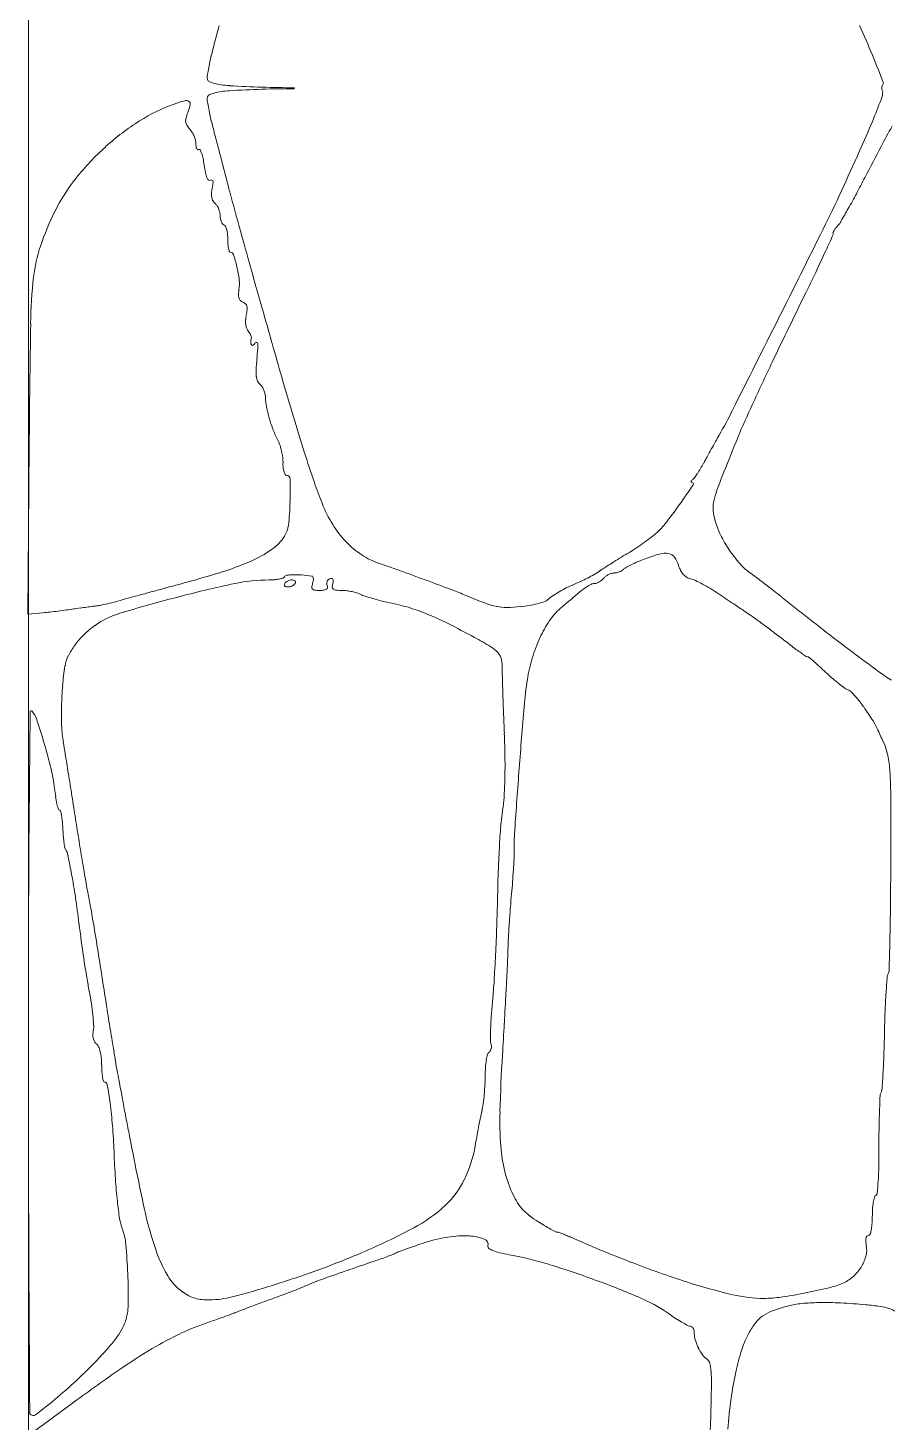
# Model space of a CAD drawing. Header units: millimetres. Extents: x 56222 to 3066687, y -650199 to -121287.
# Drawn here: x 138838.09 to 138846.14, y -183179.49 to -183166.49 of the extents above; entities that cross this region are included whole.
import ezdxf

# ---------------------------------------------------------------- set-up
doc = ezdxf.new("R2010")
doc.units = ezdxf.units.MM
doc.header["$MEASUREMENT"] = 0
doc.layers.add('FURNITURE', color=32, linetype='Continuous', lineweight=9)

msp = doc.modelspace()

# ---------------------------------------------------------------- linework, layer by layer
at = {"layer": 'FURNITURE', "lineweight": 0}
for p, q in [((138838.099, -183147.688), (138838.099, -183204.688)), ((138838.105, -183170.391), (138838.092, -183171.957)), ((138838.092, -183171.957), (138838.232, -183171.943)), ((138838.495, -183179.321), (138838.097, -183179.613))]:
    msp.add_line(p, q, dxfattribs=at)
for centre, radius, start, end in [((138758.611, -183144.995), 84.053, 345.09813, 345.19668), ((138836.189, -183170.802), 10.586, 22.5434, 24.1609), ((138844.044, -183167.73), 4.353, 165.0981, 166.8112), ((138842.468, -183167.36), 2.735, 166.8112, 169.2379), ((138837.325, -183170.33), 9.356, 20.8082, 22.5434), ((138843.174, -183167.494), 3.454, 169.2378, 170.8354), ((138839.821, -183166.954), 0.0574, 170.8354, 200.9937), ((138839.799, -183166.962), 0.0334, 200.9937, 246.296), ((138839.91, -183166.71), 0.308, 246.296, 255.1395), ((138839.958, -183166.529), 0.496, 255.1395, 262.5485), ((138840.046, -183165.851), 1.18, 262.5485, 266.4259), ((138846.12, -183167.051), 0.0662, 137.4114, 209.7368), ((138839.821, -183167.152), 0.0574, 159.0063, 189.1646), ((138839.799, -183167.143), 0.0334, 113.704, 159.0063), ((138839.91, -183167.395), 0.308, 104.8605, 113.704), ((138839.958, -183167.576), 0.496, 97.4515, 104.8605), ((138840.046, -183168.254), 1.18, 93.5741, 97.4515), ((138840.582, -183157.267), 9.781, 266.4259, 269.9692), ((138840.582, -183176.838), 9.781, 90.0308, 93.5741), ((138845.859, -183167.084), 0.204, 338.8071, 0), ((138839.978, -183168.684), 1.573, 109.4277, 122.467), ((138839.966, -183168.649), 1.536, 105.5432, 109.4277), ((138839.568, -183167.217), 0.0489, 58.6368, 105.5432), ((138840.029, -183167.447), 0.477, 159.3206, 165.9398), ((138839.051, -183167.078), 0.569, 339.3206, 347.173), ((138839.579, -183167.198), 0.0271, 347.173, 58.6368), ((138843.174, -183166.611), 3.454, 189.1646, 190.7622), ((138842.468, -183166.745), 2.735, 190.7621, 193.1888), ((138837.325, -183163.775), 9.356, 337.4566, 338.8072), ((138840.427, -183169.389), 2.409, 122.467, 131.9429), ((138839.664, -183167.356), 0.101, 165.9398, 186.9548), ((138839.643, -183167.358), 0.0797, 186.9547, 211.3601), ((138839.779, -183167.276), 0.238, 211.36, 222.1447), ((138844.044, -183166.376), 4.353, 193.1888, 194.9019), ((138836.189, -183163.304), 10.586, 335.8391, 337.4566), ((138850.822, -183170.119), 5.401, 149.858, 152.1401), ((138839.47, -183167.555), 0.178, 30.6681, 42.1447), ((138839.383, -183167.607), 0.28, 22.4794, 30.6681), ((138839.393, -183167.603), 0.269, 14.1697, 22.4795), ((138839.526, -183167.569), 0.132, 0, 14.1698), ((138758.611, -183189.111), 84.053, 14.80332, 14.90187), ((138840.45, -183169.415), 2.443, 131.943, 141.3598), ((138839.834, -183167.569), 0.176, 180, 188.675), ((138839.722, -183167.586), 0.0631, 188.6749, 207.3338), ((138839.685, -183167.605), 0.0217, 207.3338, 242.7303), ((138839.68, -183167.615), 0.0109, 242.7304, 301.7175), ((138839.69, -183167.632), 0.00878, 28.2394, 121.7175), ((138839.506, -183167.73), 0.218, 18.9761, 28.2394), ((138839.343, -183167.787), 0.391, 11.5637, 18.9761), ((138719.815, -183199.363), 124.181, 14.72978, 14.80335), ((138812.393, -183152.629), 36.667, 335.1977, 335.8391), ((138869.11, -183179.785), 26.086, 152.14, 152.8498), ((138838.854, -183167.887), 0.889, 7.5564, 11.5637), ((138840.89, -183167.617), 1.164, 187.5564, 191.0835), ((138727.77, -183197.272), 115.955, 14.65552, 14.72977), ((138839.881, -183168.96), 1.714, 141.3599, 153.6426), ((138839.985, -183167.794), 0.242, 191.0834, 202.3952), ((138839.821, -183167.861), 0.065, 202.3952, 226.7387), ((138839.786, -183167.898), 0.0141, 226.7388, 301.7176), ((138839.803, -183167.926), 0.0183, 75.5991, 121.7174), ((138839.805, -183167.92), 0.0118, 11.9525, 75.5992), ((138839.743, -183167.933), 0.0753, 352.5358, 11.9523), ((138836.708, -183163.169), 10.328, 331.8865, 332.8498), ((138840.144, -183168.054), 0.34, 168.69, 176.6267), ((138839.955, -183168.043), 0.151, 176.6266, 191.1593), ((138839.142, -183167.854), 0.681, 348.6901, 352.5357), ((138802.764, -183177.66), 38.439, 14.4863, 14.6555), ((138851.084, -183165.176), 11.467, 194.4862, 195.5139), ((138833.229, -183162.257), 13.715, 333.5527, 335.1977), ((138839.402, -183164.608), 7.274, 330.6338, 331.8865), ((138839.909, -183168.052), 0.104, 191.1594, 209.1472), ((138839.891, -183168.062), 0.0837, 209.1472, 230.3099), ((138839.78, -183168.196), 0.0898, 32.7692, 50.3098), ((138839.7, -183168.248), 0.186, 22.5864, 32.7692), ((138839.687, -183168.253), 0.199, 12.6884, 22.5864), ((138838.749, -183164.24), 8.023, 329.6837, 330.6337), ((138840.726, -183169.379), 2.658, 153.6427, 161.2378), ((138839.742, -183168.241), 0.143, 0, 12.6884), ((138840.05, -183168.241), 0.165, 180, 190.2763), ((138840.017, -183168.247), 0.131, 190.2762, 202.46), ((138839.984, -183168.26), 0.0954, 202.46, 216.5736), ((138839.93, -183168.3), 0.0282, 216.5735, 251.565), ((138991.331, -183126.245), 157.017, 195.51383, 195.66555), ((138845.447, -183168.157), 0.265, 318.4828, 329.6837), ((138839.913, -183168.349), 0.0234, 24.7752, 71.5651), ((138839.754, -183168.423), 0.198, 15.0769, 24.7752), ((138839.677, -183168.444), 0.279, 6.3515, 15.0769), ((138839.53, -183168.46), 0.426, 360, 6.3515), ((138562.453, -183027.564), 316.141, 333.38402, 333.5527), ((138782.17, -183139.519), 69.704, 335.36884, 335.50749), ((138845.607, -183168.401), 0.00852, 154.7666, 214.0619), ((138845.786, -183168.485), 0.206, 148.8687, 154.7665), ((138845.591, -183168.412), 0.0113, 335.5074, 34.0618), ((138845.822, -183168.507), 0.249, 142.6154, 148.8687), ((138845.968, -183168.619), 0.432, 138.4828, 142.6154), ((138839.501, -183168.963), 1.364, 161.2379, 173.7496), ((138840.654, -183168.46), 0.698, 180, 183.8073), ((138840.32, -183168.482), 0.363, 183.8073, 190.0176), ((138840.25, -183168.495), 0.291, 190.0175, 195.9126), ((138839.978, -183168.572), 0.00869, 195.9125, 270), ((138839.978, -183168.613), 0.0318, 17.9602, 90), ((138833.483, -183163.046), 13.254, 334.5415, 335.3689), ((138838.59, -183169.062), 1.491, 13.4092, 17.9602), ((139032.581, -183114.677), 199.859, 195.66556, 195.81865), ((138842.75, -183169.318), 4.633, 173.7496, 179.1022), ((138838.95, -183168.977), 1.121, 7.0817, 13.4092), ((138839.743, -183168.878), 0.321, 351.0438, 7.0817), ((138822.396, -183157.768), 25.534, 334.0351, 334.5416), ((138840.45, -183168.989), 0.394, 171.0437, 178.0509), ((138991.682, -183240.206), 162.759, 154.03502, 154.29354), ((138840.159, -183168.98), 0.103, 178.0509, 197.0874), ((138840.115, -183168.993), 0.0571, 197.0874, 224.3435), ((138840.121, -183168.987), 0.0653, 224.3434, 249.0064), ((138840.072, -183169.114), 0.0704, 45.8294, 69.0065), ((138840.089, -183169.097), 0.0472, 14.5703, 45.8295), ((138840.046, -183169.108), 0.0908, 353.8423, 14.5704), ((138840.413, -183169.23), 0.291, 167.6125, 176.0937), ((138840.361, -183169.226), 0.239, 176.0936, 185.9157), ((138839.679, -183169.069), 0.46, 347.6124, 353.8424), ((139262.469, -183049.544), 438.795, 195.81876, 195.90378), ((138428.174, -182960.275), 466.336, 333.26639, 333.38396), ((138992.011, -183171.658), 153.912, 179.10211, 179.52839), ((138840.309, -183169.232), 0.187, 185.9157, 196.8747), ((138840.197, -183169.265), 0.07, 196.8747, 219.6901), ((138840.012, -183169.419), 0.17, 31.8413, 39.6901), ((138840.019, -183169.415), 0.162, 23.7072, 31.8414), ((138840.047, -183169.403), 0.132, 15.0179, 23.7071), ((138840.49, -183169.439), 0.32, 169.8245, 177.5421), ((138840.201, -183169.426), 0.0305, 177.5421, 220.9028), ((138840.144, -183169.376), 0.0315, 349.8245, 15.0179), ((138840.186, -183169.439), 0.0108, 220.9029, 307.6069), ((138840.131, -183169.368), 0.1, 307.6069, 324.7494), ((138840.222, -183169.433), 0.0114, 70.5108, 144.7493), ((138840.222, -183169.435), 0.0137, 5.6109, 70.5109), ((138836.798, -183169.234), 3.446, 354.3068, 355.8735), ((138839.952, -183169.461), 0.284, 355.8735, 5.6109), ((138842.426, -183169.795), 2.209, 174.3068, 176.9691), ((138865.375, -183179.401), 22.577, 154.2934, 155.4034), ((138840.579, -183169.697), 0.36, 176.969, 187.1481), ((138840.369, -183169.723), 0.148, 187.148, 204.4359), ((138840.313, -183169.749), 0.0864, 204.436, 230.3098), ((138840.2, -183169.885), 0.091, 31.9451, 50.3098), ((138840.106, -183169.944), 0.202, 21.818, 31.9452), ((138840.088, -183169.951), 0.221, 12.0506, 21.818), ((138860.938, -183163.952), 21.283, 195.9038, 196.8373), ((138840.141, -183169.94), 0.167, 0, 12.0506), ((138840.727, -183169.94), 0.419, 180, 191.3744), ((138854.957, -183174.632), 11.12, 155.4034, 157.1261), ((138841.556, -183169.773), 1.265, 191.3744, 196.3652), ((138841.676, -183169.738), 1.39, 196.3652, 201.2445), ((138859.894, -183164.268), 20.192, 196.8372, 197.8082), ((138839.903, -183167.655), 5.33, 330.4031, 333.2663), ((138841.342, -183169.867), 1.032, 201.2445, 207.3432), ((138840.192, -183170.462), 0.263, 17.5488, 27.3431), ((138839.853, -183170.57), 0.619, 12.3857, 17.5487), ((138860.899, -183179.502), 18.778, 150.8205, 151.0678), ((138852.649, -183174.896), 9.329, 150.4031, 150.8204), ((138856.269, -183175.186), 12.543, 157.1261, 158.7002), ((138839.824, -183170.576), 0.649, 7.2872, 12.3857), ((138840.068, -183170.545), 0.403, 0, 7.2872), ((138857.017, -183165.192), 17.171, 197.8082, 198.8114), ((138852.371, -183174.836), 9.057, 151.3152, 151.7413), ((138860.847, -183179.473), 18.719, 151.0678, 151.3153), ((138840.897, -183170.545), 0.427, 180, 186.0248), ((138840.703, -183170.565), 0.232, 186.0247, 195.5418), ((138840.617, -183170.589), 0.142, 195.5417, 207.1161), ((138840.503, -183170.648), 0.0141, 207.1162, 270), ((138840.503, -183170.696), 0.0345, 1.1386, 90), ((138843.49, -183170.085), 1.014, 323.7087, 326.3635), ((138843.421, -183170.039), 1.097, 326.3635, 329.2831), ((138843.177, -183169.894), 1.38, 329.2831, 331.7412), ((138852.158, -183173.583), 8.132, 158.7002, 160.111), ((138836.321, -183170.779), 4.217, 358.1954, 1.1386), ((138844.509, -183169.452), 3.957, 198.8114, 201.7945), ((138836.464, -183165.463), 9.449, 324.5996, 325.9827), ((138844.292, -183170.724), 0.0177, 134.5985, 164.164), ((138844.28, -183170.72), 0.0047, 164.1638, 233.7665), ((138844.284, -183170.714), 0.0119, 233.7666, 268.8858), ((138844.349, -183170.781), 0.0985, 126.3042, 134.5986), ((138844.283, -183170.741), 0.0147, 325.9827, 88.8858), ((138844.245, -183170.639), 0.0775, 306.3042, 323.7087), ((138837.646, -183170.821), 2.892, 353.9323, 358.1953), ((138842.053, -183170.435), 1.312, 201.7946, 211.4677), ((138844.751, -183170.962), 0.27, 169.5402, 185.7181), ((138845.081, -183171.023), 0.605, 160.111, 169.5402), ((138840.451, -183168.296), 4.558, 321.7834, 324.5997), ((138845.068, -183170.93), 0.589, 185.7181, 194.743), ((138840.292, -183171.102), 0.23, 326.7662, 353.9323), ((138841.747, -183170.622), 0.953, 211.4676, 223.7534), ((138843.503, -183170.699), 0.673, 310.2261, 321.7834), ((138845.197, -183170.896), 0.721, 194.743, 206.2422), ((138840.099, -183170.976), 0.462, 305.0453, 326.7662), ((138841.66, -183170.705), 0.833, 223.7534, 236.9642), ((138842.011, -183168.691), 3.176, 303.1452, 304.7497), ((138842.15, -183168.891), 2.932, 304.7496, 306.3736), ((138843.343, -183170.511), 0.92, 306.3736, 310.226), ((138845.635, -183170.68), 1.21, 206.2422, 214.0491), ((138839.721, -183170.438), 1.119, 293.8312, 305.0454), ((138841.61, -183170.782), 0.741, 236.9642, 251.3864), ((138849.165, -183180.47), 10.607, 121.5844, 122.0354), ((138848.246, -183178.975), 8.852, 121.0678, 121.5844), ((138842.517, -183169.466), 2.25, 301.0678, 303.1452), ((138844.426, -183172.976), 1.642, 105.695, 110.9774), ((138844.034, -183171.579), 0.191, 79.9519, 105.6949), ((138844.052, -183171.478), 0.0878, 37.0176, 79.952), ((138843.934, -183171.566), 0.235, 16.397, 37.0176), ((138845.615, -183170.693), 1.186, 214.0491, 221.9102), ((138835.831, -183158.172), 13.996, 284.8302, 286.8188), ((138839.143, -183169.127), 2.551, 286.8188, 293.8312), ((138838.503, -183180.008), 8.994, 70.1776, 71.3863), ((138830.115, -183203.277), 33.728, 69.7254, 70.1775), ((138842.68, -183170.425), 1.351, 300.8277, 303.8365), ((138844.657, -183173.375), 2.2, 122.4889, 123.8365), ((138848.597, -183179.562), 9.535, 122.0354, 122.489), ((138843.557, -183171.654), 0.0817, 90, 106.9642), ((138843.557, -183171.461), 0.111, 270, 282.1447), ((138843.544, -183171.403), 0.17, 282.1448, 290.9555), ((138843.547, -183171.41), 0.163, 290.9555, 299.9127), ((138843.588, -183171.481), 0.0812, 299.9126, 314.9999), ((138843.714, -183171.608), 0.098, 118.7286, 135), ((138844.256, -183172.595), 1.224, 116.1654, 118.7287), ((138844.302, -183172.69), 1.33, 113.3623, 116.1653), ((138844.429, -183172.984), 1.65, 110.9775, 113.3622), ((138844.47, -183171.409), 0.324, 196.397, 205.7853), ((138844.32, -183171.481), 0.157, 205.7853, 221.9334), ((138845.196, -183171.07), 0.623, 221.9102, 234.6482), ((138844.484, -183190.851), 19.809, 104.8303, 105.1337), ((138842.623, -183183.838), 12.443, 102.0742, 104.6489), ((138840.34, -183173.163), 1.526, 90, 102.0741), ((138840.34, -183171.047), 0.59, 270, 274.8357), ((138840.356, -183171.232), 0.404, 274.8357, 281.261), ((138840.37, -183171.306), 0.329, 281.2609, 287.6388), ((138840.462, -183171.595), 0.0261, 287.6388, 328.2826), ((138840.508, -183171.683), 0.0249, 148.2825, 178.3486), ((138840.498, -183171.682), 0.0154, 178.3485, 221.4112), ((138840.511, -183171.625), 0.0318, 98.4393, 148.2825), ((138840.526, -183171.694), 0.0464, 127.4378, 148.2826), ((138840.504, -183171.677), 0.0238, 221.4113, 254.1412), ((138840.556, -183171.733), 0.0953, 115.2736, 127.4378), ((138840.515, -183171.639), 0.0629, 254.141, 269.9999), ((138840.578, -183172.076), 0.488, 91.6408, 98.4394), ((138840.56, -183171.742), 0.106, 103.6535, 115.2736), ((138840.515, -183171.617), 0.0853, 270, 283.6535), ((138840.555, -183171.722), 0.0853, 90, 103.6535), ((138840.51, -183171.597), 0.106, 283.6535, 295.2736), ((138840.555, -183171.7), 0.0629, 74.141, 89.9999), ((138840.515, -183171.606), 0.0953, 295.2736, 307.4378), ((138840.585, -183172.315), 0.727, 85.4665, 91.6408), ((138840.566, -183171.662), 0.0238, 41.4113, 74.1412), ((138840.545, -183171.645), 0.0464, 307.4378, 328.2826), ((138840.572, -183171.657), 0.0154, 358.3485, 41.4112), ((138840.563, -183171.657), 0.0249, 328.2825, 358.3486), ((138840.498, -183173.409), 1.824, 82.3611, 85.4664), ((138840.909, -183171.721), 0.17, 162.3912, 174.1423), ((138840.739, -183171.612), 0.0111, 25.1643, 82.3611), ((138840.58, -183171.617), 0.175, 342.3912, 350.8927), ((138840.708, -183171.627), 0.0452, 4.9473, 25.1643), ((138840.665, -183171.63), 0.0892, 350.8929, 4.9473), ((138840.928, -183171.67), 0.0496, 157.9488, 179.9052), ((138840.931, -183171.67), 0.0524, 179.905, 200.9936), ((138840.926, -183171.669), 0.0468, 135.2507, 157.9487), ((138840.843, -183171.703), 0.0417, 351.9955, 20.9937), ((138840.923, -183171.666), 0.0428, 110.9936, 135.2506), ((138840.925, -183171.673), 0.0499, 89.8959, 110.9936), ((138840.925, -183171.635), 0.0122, 30.0601, 89.896), ((138841.045, -183171.701), 0.115, 165.345, 181.6858), ((138840.743, -183171.622), 0.198, 345.345, 353.4561), ((138840.914, -183171.642), 0.0256, 353.4561, 30.0601), ((138828.916, -183206.523), 37.189, 69.3251, 69.7253), ((138843.425, -183172.305), 0.671, 112.4757, 117.8394), ((138842.241, -183169.441), 2.428, 292.4758, 294.4691), ((138842.678, -183170.402), 1.372, 294.4691, 297.526), ((138843.508, -183172.004), 0.366, 117.286, 126.0759), ((138842.761, -183170.561), 1.193, 297.526, 300.8276), ((138843.377, -183171.749), 0.0795, 90, 117.2861), ((138843.377, -183171.611), 0.0588, 270, 289.8795), ((138843.346, -183171.527), 0.148, 289.8794, 299.8407), ((138843.336, -183171.509), 0.168, 299.8407, 309.3298), ((138843.355, -183171.532), 0.138, 309.3298, 320.3098), ((138843.552, -183171.696), 0.118, 127.1491, 140.3098), ((138843.584, -183171.738), 0.17, 117.17, 127.149), ((138843.58, -183171.73), 0.161, 106.9644, 117.17), ((138844.297, -183171.502), 0.126, 221.9334, 240.2725), ((138844.308, -183171.482), 0.149, 240.2725, 256.442), ((138844.221, -183171.843), 0.223, 64.7519, 76.442), ((138843.696, -183172.956), 1.453, 61.8251, 64.7519), ((138843.601, -183173.134), 1.655, 58.8658, 61.8251), ((138843.658, -183173.237), 2.035, 52.5759, 54.6481), ((138833.08, -183187.061), 19.442, 52.1813, 52.5759), ((138837.939, -183168.127), 3.837, 284.6851, 285.9151), ((138843.207, -183186.069), 14.749, 104.6489, 106.821), ((138842.87, -183185.422), 14.147, 105.5321, 105.9151), ((138848.141, -183204.388), 33.831, 105.3324, 105.532), ((138848.428, -183205.436), 34.918, 105.1338, 105.3323), ((138840.762, -183171.706), 0.0229, 174.1423, 225.5616), ((138840.771, -183171.697), 0.0351, 225.5616, 263.8833), ((138840.813, -183171.305), 0.43, 263.8834, 270), ((138840.813, -183171.402), 0.333, 270, 276.8437), ((138840.846, -183171.68), 0.0525, 276.8437, 303.6322), ((138840.864, -183171.706), 0.021, 303.6321, 351.9954), ((138840.954, -183171.704), 0.0236, 181.6858, 234.2975), ((138840.97, -183171.681), 0.0514, 234.2975, 265.2644), ((138841.021, -183171.066), 0.669, 265.2644, 270), ((138841.021, -183172.107), 0.372, 83.1172, 90.0001), ((138841, -183172.281), 0.547, 77.9576, 83.1172), ((138841.008, -183172.243), 0.509, 72.7004, 77.9576), ((138841.102, -183171.941), 0.193, 61.845, 72.7004), ((138841.308, -183171.557), 0.243, 241.8451, 252.1276), ((138841.903, -183169.712), 2.181, 252.1277, 254.1765), ((138841.97, -183169.476), 2.427, 254.1766, 256.3293), ((138840.717, -183175.252), 3.765, 67.1733, 69.3251), ((138844.458, -183166.362), 5.88, 247.1733, 249.0707), ((138842.876, -183171.756), 0.0903, 287.7392, 309.6902), ((138843.317, -183172.287), 0.601, 123.9, 129.6902), ((138843.778, -183172.974), 1.428, 120.8686, 123.9001), ((138843.785, -183172.985), 1.441, 117.8395, 120.8686), ((138859.01, -183190.577), 24.561, 130.0183, 130.5074), ((138844.117, -183172.839), 1.4, 126.0759, 130.0184), ((138843.579, -183173.17), 1.697, 55.9627, 58.8659), ((138865.552, -183140.64), 37.558, 235.9628, 236.0951), ((138866.199, -183139.677), 38.719, 236.0952, 236.2244), ((138831.945, -183188.522), 21.292, 51.7605, 52.1812), ((138830.37, -183190.522), 23.837, 51.3737, 51.7604), ((138837.872, -183168.248), 3.713, 275.5749, 276.5743), ((138837.388, -183164.048), 7.941, 276.5743, 277.1404), ((138837.378, -183163.971), 8.018, 277.1405, 277.7056), ((138837.9, -183167.832), 4.122, 277.7056, 278.6354), ((138839.53, -183178.565), 6.734, 98.1125, 98.6353), ((138839.58, -183178.916), 7.088, 97.6095, 98.1126), ((138839.479, -183178.154), 6.32, 97.1122, 97.6095), ((138838.831, -183172.963), 1.088, 95.2845, 97.1122), ((138839.153, -183172.662), 0.742, 106.821, 125.9194), ((138838.702, -183171.566), 0.314, 275.2844, 282.0646), ((138838.123, -183168.86), 3.082, 282.0646, 283.332), ((138838.055, -183168.571), 3.379, 283.332, 284.6851), ((138842.039, -183169.193), 2.718, 256.3294, 258.3065), ((138841.1, -183173.726), 1.911, 73.017, 78.3065), ((138841.125, -183173.646), 1.827, 67.5454, 73.0171), ((138840.786, -183174.466), 2.714, 63.2016, 67.5455), ((138842.597, -183171.23), 0.668, 249.0706, 258.4685), ((138842.55, -183171.456), 0.437, 258.4685, 270.9429), ((138842.533, -183170.411), 1.483, 270.9429, 275.967), ((138842.554, -183170.611), 1.282, 275.9669, 279.5545), ((138842.593, -183170.844), 1.045, 279.5544, 283.7342), ((138842.624, -183170.969), 0.917, 283.7342, 287.7393), ((138843.415, -183172.323), 0.552, 130.5073, 146.2567), ((138863.878, -183143.147), 34.544, 236.2245, 236.3517), ((138847.85, -183167.227), 5.618, 236.3517, 236.839), ((138843.793, -183173.436), 1.799, 54.3645, 56.8389), ((138857.507, -183156.56), 19.635, 231.3737, 232.3205), ((138839.284, -183172.843), 0.966, 125.9195, 133.9983), ((138838.016, -183179.95), 8.858, 61.402, 63.2017), ((138843.955, -183172.683), 1.201, 146.2567, 155.0653), ((138840.838, -183177.559), 6.872, 53.451, 54.3645), ((138837.079, -183182.629), 13.184, 52.7946, 53.451), ((138839.15, -183172.704), 0.772, 133.9983, 143.5564), ((138840.478, -183175.434), 3.715, 58.696, 61.402), ((138844.143, -183172.77), 1.408, 155.0653, 163.2878), ((138812.238, -183215.35), 54.266, 52.5652, 52.7946), ((138860.778, -183152.324), 24.987, 232.3204, 233.1106), ((138838.778, -183172.495), 0.344, 154.0923, 170.6788), ((138839.037, -183172.62), 0.631, 143.5564, 154.0923), ((138842.254, -183172.513), 0.296, 41.4668, 58.6959), ((138842.374, -183172.407), 0.136, 12.4304, 41.4669), ((138846.612, -183170.446), 2.285, 232.5652, 234.0425), ((138846.081, -183171.178), 1.38, 234.0425, 236.1972), ((138846.42, -183170.672), 1.99, 236.1971, 237.4471), ((138845.361, -183172.332), 0.0206, 237.447, 270), ((138845.361, -183172.37), 0.0176, 50.5859, 89.9999), ((138862.725, -183149.73), 28.23, 233.1106, 233.737), ((138840.81, -183172.828), 2.404, 170.6787, 175.0524), ((138842.145, -183172.458), 0.371, 358.687, 12.4304), ((138843.807, -183172.496), 1.292, 178.6869, 181.4489), ((138844.176, -183172.781), 1.443, 163.2878, 171.3602), ((138842.636, -183175.686), 4.31, 49.7788, 50.586), ((138843.949, -183174.133), 2.275, 47.9736, 49.7788), ((138842.793, -183175.416), 4.002, 46.7908, 47.9736), ((138877.544, -183171.643), 35.039, 181.4488, 181.7019), ((138846.527, -183173.138), 3.821, 171.3603, 175.2138), ((138847.131, -183170.798), 2.334, 226.7908, 228.8803), ((138846.763, -183171.219), 1.774, 228.8802, 231.4467), ((138846.721, -183171.272), 1.707, 231.4467, 233.677), ((138846.955, -183171.227), 1.569, 233.737, 238.8763), ((138841.439, -183172.883), 3.034, 175.0523, 178.7249), ((138874.838, -183171.723), 32.332, 181.7018, 182.0288), ((138845.771, -183172.564), 0.102, 233.677, 251.057), ((138845.707, -183172.749), 0.0929, 44.8652, 71.0571), ((138845.266, -183173.188), 0.715, 39.0474, 44.8652), ((138844.72, -183173.631), 1.419, 34.7956, 39.0474), ((139943.372, -183184.05), 1105.315, 179.420135, 179.464139), ((138838.121, -183172.864), 0.0082, 44.5791, 179.4201), ((138837.989, -183172.994), 0.194, 18.4091, 44.5791), ((138841.192, -183172.877), 2.788, 178.725, 182.5075), ((138887.322, -183171.281), 44.823, 182.0288, 182.2848), ((138915.903, -183178.947), 73.44, 175.21387, 175.66238), ((138840.543, -183176.534), 6.506, 33.4221, 34.7955), ((138831.695, -183175.089), 6.827, 16.4069, 18.409), ((138839.667, -183172.944), 1.261, 182.5076, 189.3533), ((138845.783, -183173.076), 0.227, 26.8683, 33.4221), ((138842.579, -183174.699), 3.819, 26.0307, 26.8683), ((138833.959, -183173.41), 8.582, 0.7875, 2.2847), ((138842.519, -183174.729), 3.886, 25.0525, 26.0307), ((138841.526, -183175.192), 4.981, 24.2405, 25.0525), ((138833.732, -183174.489), 4.704, 13.4185, 16.4068), ((138817.965, -183176.519), 20.733, 9.0521, 9.3532), ((138683.872, -183197.882), 156.517, 8.98416, 9.052), ((138845.488, -183173.409), 0.637, 12.2142, 24.2405), ((138836.86, -183173.37), 5.681, 358.7478, 0.7875), ((138927.107, -183179.796), 84.676, 175.66247, 176.05483), ((138845.155, -183173.481), 0.977, 3.4888, 12.2142), ((138836.793, -183173.759), 1.557, 6.6033, 13.4184), ((138666.465, -183200.633), 174.141, 8.91374, 8.9841), ((138838.221, -183173.4), 4.319, 356.4888, 358.7478), ((138841.94, -183173.677), 4.198, 0.1358, 3.4887), ((138840.164, -183173.369), 1.836, 186.6033, 189.0568), ((138659.428, -183201.737), 181.264, 8.84546, 8.91376), ((138994, -183175.171), 155.902, 179.46412, 179.84067), ((138839.302, -183173.506), 0.964, 189.0569, 193.0321), ((138839.503, -183173.46), 1.17, 193.032, 195.6579), ((138838.387, -183173.772), 0.0106, 195.6578, 269.9999), ((138841.377, -183173.593), 1.157, 350.4725, 356.4888), ((138724.164, -183173.956), 121.975, 359.84288, 0.13577), ((138838.387, -183173.793), 0.00993, 14.3039, 90), ((138837.771, -183173.95), 0.646, 10.4796, 14.3039), ((138837.769, -183173.95), 0.647, 5.6044, 10.4795), ((138837.177, -183174.008), 1.242, 2.6126, 5.6044), ((138879.358, -183167.512), 41.313, 188.8455, 189.1402), ((138852.816, -183174.705), 10.344, 175.5545, 176.6846), ((138843.845, -183174.008), 1.345, 170.4725, 175.5545), ((138840.61, -183173.852), 2.194, 182.6125, 184.3495), ((138839.888, -183173.907), 1.47, 184.3495, 186.6947), ((138845.177, -183174.146), 2.552, 176.0549, 180.9784), ((138840.074, -183173.885), 1.657, 186.6947, 188.4234), ((138838.479, -183174.121), 0.045, 188.4234, 211.7175), ((138838.272, -183174.249), 0.199, 12.0479, 31.7175), ((138872.636, -183168.593), 34.505, 189.1402, 189.4775), ((138854.007, -183174.774), 11.536, 176.6847, 177.8565), ((138832.389, -183175.505), 6.213, 10.4149, 12.048), ((138870.657, -183168.923), 32.498, 189.4775, 189.7814), ((138835.868, -183173.9), 6.765, 356.2753, 357.0859), ((138841.823, -183174.203), 0.803, 357.0859, 0.9784), ((138800.983, -183174.166), 45.155, 359.3618, 359.8428), ((138832.653, -183175.456), 5.945, 8.3244, 10.4149), ((138854.633, -183174.797), 12.163, 177.8564, 178.9826), ((138835.142, -183173.853), 7.493, 355.4253, 356.2754), ((138841.207, -183174.001), 2.614, 189.7815, 191.7048), ((138833.595, -183175.578), 5.16, 10.1708, 11.7049), ((138834.529, -183173.804), 8.109, 354.6241, 355.4253), ((138828.736, -183176.029), 9.904, 6.898, 8.3244), ((138826.004, -183176.939), 12.871, 9.3957, 10.1708), ((138827.255, -183174.311), 15.219, 358.0415, 358.9825), ((138854.984, -183175.626), 12.428, 175.6661, 176.3318), ((138849.405, -183175.204), 6.833, 174.6242, 175.666), ((138821.612, -183174.396), 24.525, 358.602, 359.3618), ((139332.725, -183176.112), 494.628, 179.84071, 179.99999), ((138847.215, -183173.794), 8.709, 186.898, 187.9403), ((138800.636, -183181.137), 38.585, 8.9949, 9.3958), ((138822.165, -183174.137), 20.312, 357.2835, 358.0414), ((138854.684, -183175.607), 12.128, 176.3318, 177.0006), ((138852.478, -183173.06), 14.023, 187.9403, 188.6697), ((138847.839, -183175.248), 5.273, 177.0006, 178.2469), ((138761.609, -183172.932), 84.546, 358.40973, 358.60202), ((138851.783, -183173.166), 13.321, 188.6698, 189.4057), ((138389.723, -183246.182), 454.614, 8.9291, 8.99487), ((138823.908, -183174.22), 18.567, 356.5175, 357.2834), ((138834.469, -183174.839), 8.103, 357.2588, 358.247), ((138769.271, -183171.718), 73.376, 357.0633, 357.25879), ((138860.667, -183176.364), 14.599, 175.9637, 176.55), ((138846.167, -183175.341), 0.0626, 148.2825, 175.9638), ((138846.062, -183175.276), 0.0607, 328.2825, 358.4097), ((138843.563, -183174.527), 4.989, 189.4058, 190.9376), ((138837.202, -183175.029), 5.249, 354.5559, 356.5175), ((138836.038, -183175.982), 2.676, 8.5011, 10.9377), ((138836.43, -183175.923), 2.279, 5.7526, 8.5011), ((138848.519, -183176.107), 6.119, 174.556, 175.9031), ((138762.014, -183171.345), 80.642, 356.85612, 357.0633), ((138853.675, -183175.943), 7.595, 176.55, 177.8747), ((138836.654, -183175.9), 2.054, 3.1654, 5.7525), ((138891.882, -183167.284), 53.706, 188.929, 189.1571), ((138846.691, -183175.976), 4.287, 175.9032, 177.6621), ((138859.17, -183176.147), 13.094, 177.8747, 178.7557), ((138838.906, -183175.876), 0.208, 168.9897, 179.6979), ((138838.503, -183175.798), 0.203, 348.9897, 3.1653), ((138885.301, -183168.345), 47.039, 189.157, 189.4089), ((138847.073, -183175.992), 4.669, 177.6621, 179.0102), ((138753.745, -183170.891), 88.923, 356.66361, 356.85612), ((138838.844, -183175.876), 0.146, 179.6979, 193.6366), ((138838.815, -183175.883), 0.117, 193.6366, 209.3662), ((138838.783, -183175.901), 0.0796, 209.3661, 230.3099), ((138838.686, -183176.018), 0.0717, 23.5426, 50.3098), ((138838.507, -183176.096), 0.267, 13.4657, 23.5426), ((138842.562, -183175.914), 0.158, 179.0102, 194.6551), ((138842.292, -183175.985), 0.122, 2.0197, 14.655), ((138842.306, -183175.984), 0.108, 348.1337, 2.0197), ((138832.391, -183175.565), 13.692, 357.9137, 358.7557), ((139379.781, -183176.113), 541.684, 179.99994, 180.13333), ((138838.374, -183176.128), 0.404, 5.1304, 13.4657), ((138838.007, -183176.161), 0.772, 0, 5.1303), ((138881.634, -183168.953), 43.323, 189.4089, 189.6424), ((138843.069, -183176.229), 0.712, 170.6444, 176.0856), ((138842.988, -183176.215), 0.63, 165.6986, 170.6445), ((138842.408, -183176.068), 0.0312, 121.7174, 165.6986), ((138842.373, -183176.012), 0.0341, 301.7175, 332.3666), ((138842.33, -183175.989), 0.0829, 332.3666, 348.1338), ((138861.869, -183177.195), 19.385, 176.6636, 178.2179), ((138838.185, -183175.776), 7.894, 356.6419, 357.9137), ((138839.696, -183176.161), 0.916, 180, 183.8052), ((138839.257, -183176.19), 0.476, 183.8053, 190.0121), ((138843.077, -183175.504), 4.212, 189.6425, 190.9349), ((138843.461, -183176.256), 1.105, 176.0855, 180), ((138830.305, -183175.314), 15.788, 356.0998, 356.6419), ((138839.164, -183176.206), 0.383, 190.0122, 195.9018), ((138838.807, -183176.308), 0.0114, 195.9018, 270), ((138838.807, -183176.344), 0.025, 9.3784, 90), ((138833.008, -183177.302), 5.903, 7.6753, 9.3784), ((138792.528, -183185.27), 47.271, 10.8278, 10.9349), ((138839.958, -183176.212), 2.399, 354.7399, 356.9645), ((138840.771, -183176.256), 1.585, 356.9644, 360), ((138563.091, -183229.152), 280.867, 10.79912, 10.82776), ((138840.108, -183176.226), 2.249, 352.4891, 354.7398), ((138856.506, -183176.987), 10.481, 177.0173, 177.7308), ((138846.096, -183176.445), 0.0569, 148.2825, 177.0174), ((138845.996, -183176.384), 0.0599, 328.2825, 356.0997), ((138835.124, -183177.017), 3.768, 4.4498, 7.6753), ((138530.426, -183235.383), 314.12, 10.77003, 10.79914), ((138846.271, -183177.455), 4.039, 167.5916, 168.5528), ((138841.551, -183176.417), 0.793, 347.5916, 352.4891), ((138845.543, -183176.687), 3.05, 178.2178, 184.3138), ((138851.92, -183176.806), 5.891, 177.7308, 179.2291), ((138832.174, -183177.246), 6.727, 2.3597, 4.4498), ((138543.078, -183232.977), 301.242, 10.74004, 10.77006), ((138854.075, -183179.03), 12.001, 168.9986, 169.44), ((138853.399, -183178.898), 11.313, 168.5528, 168.9985), ((138856.08, -183176.862), 10.052, 179.2291, 180.2334), ((138863.296, -183172.239), 24.685, 190.74, 192.2934), ((138849.858, -183178.244), 7.711, 169.44, 170.0549), ((138849.462, -183176.534), 10.576, 182.3596, 183.7271), ((138841.075, -183176.704), 1.206, 334.3288, 350.0549), ((138843.927, -183176.808), 1.43, 184.3138, 193.9489), ((138838.251, -183176.934), 7.777, 358.8753, 0.2334), ((138843.671, -183176.872), 1.166, 193.9489, 205.1761), ((138842.714, -183177.022), 3.314, 356.306, 358.8753), ((138843.874, -183176.898), 4.976, 183.7272, 186.1305), ((138841.425, -183176.872), 0.817, 313.2779, 334.3288), ((138841.331, -183176.933), 4.699, 354.8593, 356.3061), ((139115.157, -183176.729), 277.059, 180.13326, 180.35351), ((138843.215, -183177.086), 0.662, 205.1761, 212.7746), ((138846.546, -183177.536), 0.579, 165.7193, 170.6561), ((138846.013, -183177.4), 0.0286, 121.7174, 165.7193), ((138845.982, -183177.351), 0.0292, 301.7174, 354.8593), ((138842.434, -183177.053), 3.528, 186.1306, 188.7842), ((138842.568, -183176.756), 3.471, 192.2934, 198.8987), ((138841.053, -183176.477), 1.359, 297.9192, 313.278), ((138843.048, -183177.194), 0.463, 212.7746, 222.7069), ((138843.075, -183177.169), 0.5, 222.707, 232.217), ((138846.981, -183177.573), 1.015, 176.091, 180), ((138846.62, -183177.548), 0.654, 170.6561, 176.0911), ((138839.418, -183177.519), 0.476, 188.7843, 200.4003), ((138838.752, -183172.134), 6.274, 292.9817, 297.9192), ((138843.314, -183176.861), 0.889, 232.217, 238.3957), ((138844.787, -183174.466), 3.702, 238.3958, 239.5272), ((138844.033, -183175.748), 2.215, 239.5271, 241.1894), ((138845.564, -183177.621), 0.399, 348.318, 356.3805), ((138844.796, -183177.573), 1.169, 356.3805, 360), ((138838.436, -183177.884), 0.572, 5.2713, 20.4004), ((138842.247, -183179.242), 1.498, 99.2311, 107.9032), ((138842.16, -183178.707), 0.956, 87.0899, 99.2312), ((138842.186, -183178.206), 0.454, 69.1782, 87.0899), ((138842.327, -183177.834), 0.0565, 346.9981, 69.1783), ((138844.674, -183174.583), 3.544, 241.1893, 242.0646), ((138843.026, -183177.69), 0.0272, 242.0645, 270), ((138843.026, -183177.754), 0.0371, 71.0347, 89.9999), ((138842.601, -183178.991), 1.345, 69.6122, 71.0348), ((138842.657, -183178.841), 1.185, 67.6744, 69.6121), ((138842.444, -183179.361), 1.746, 66.2258, 67.6744), ((138848.77, -183164.999), 13.947, 246.2257, 248.7631), ((138846.01, -183177.795), 0.105, 168.8407, 184.6606), ((138846.241, -183177.776), 0.337, 184.6606, 191.3099), ((138845.948, -183177.782), 0.0419, 141.809, 168.8407), ((138845.929, -183177.767), 0.0175, 90.0001, 141.8089), ((138845.929, -183177.733), 0.0167, 269.9999, 337.6385), ((138845.751, -183177.66), 0.209, 337.6384, 348.318), ((138833.638, -183178.327), 5.39, 2.3627, 5.2713), ((138840.548, -183177.448), 1.336, 198.8987, 210.3688), ((138837.88, -183170.077), 8.509, 290.0314, 292.9818), ((138840.342, -183175.032), 3.114, 290.6073, 291.6785), ((138841.276, -183177.381), 0.586, 291.6784, 295.37), ((138841.743, -183178.366), 0.504, 110.7935, 115.3701), ((138843.073, -183181.868), 4.25, 109.8413, 110.7936), ((138843.229, -183182.3), 4.709, 108.843, 109.8413), ((138843.356, -183182.674), 5.104, 107.9031, 108.843), ((138842.402, -183177.852), 0.0207, 166.9982, 233.5413), ((138842.49, -183177.734), 0.168, 233.5413, 247.8733), ((138842.59, -183177.488), 0.433, 247.8733, 256.5842), ((138842.935, -183176.042), 1.919, 256.5842, 259.4679), ((138841.958, -183181.294), 3.423, 73.0099, 79.4679), ((138845.532, -183177.839), 0.387, 330.1205, 345.9709), ((138845.707, -183177.882), 0.207, 345.9709, 11.3099), ((138837.686, -183169.547), 9.073, 287.2198, 290.0315), ((138846.271, -183193.095), 15.896, 108.9245, 109.6224), ((138848.405, -183199.318), 22.475, 108.3862, 108.9245), ((138840.302, -183174.939), 3.215, 288.3862, 289.5317), ((138840.207, -183174.674), 3.497, 289.5317, 290.6073), ((138840.618, -183185.679), 8.008, 69.5883, 73.0099), ((138846.819, -183170.02), 8.56, 248.763, 252.4205), ((138845.499, -183177.819), 0.426, 314.988, 330.1205), ((138833.702, -183178.324), 5.326, 359.4167, 2.3627), ((138839.821, -183177.874), 0.493, 210.3689, 234.5016), ((138841.309, -183179.601), 1.519, 110.3107, 113.7228), ((138845.427, -183190.728), 13.384, 109.6224, 110.3107), ((138840.598, -183185.734), 8.067, 66.3495, 69.5883), ((138846.161, -183172.097), 6.382, 252.4205, 256.442), ((138845.453, -183177.664), 0.581, 283.8003, 296.7833), ((138845.564, -183177.885), 0.333, 296.7833, 314.9881), ((138839.791, -183177.915), 0.442, 234.5017, 243.203), ((138839.746, -183178.006), 0.341, 243.2029, 253.7796), ((138839.772, -183177.455), 0.894, 270.9567, 284.6277), ((138837.827, -183170.002), 8.597, 284.6276, 287.2198), ((138823.59, -183132.514), 48.8, 290.0131, 290.2166), ((138838.122, -183171.975), 6.749, 290.2166, 291.0923), ((138839.363, -183175.191), 3.302, 291.0923, 292.4566), ((138839.231, -183174.872), 3.647, 292.4566, 293.7228), ((138844.955, -183177.097), 1.238, 256.442, 270), ((138844.955, -183177.259), 1.076, 270, 278.6498), ((138844.338, -183173.202), 5.18, 278.6498, 281.346), ((138844.254, -183172.782), 5.608, 281.346, 283.8002), ((143363.219, -183150.522), 4525.202, 180.353463, 180.36561), ((138838.417, -183178.372), 0.611, 344.9294, 359.4166), ((138839.753, -183177.98), 0.368, 253.7796, 263.9132), ((138839.777, -183177.751), 0.598, 263.9132, 270.9567), ((138840.952, -183180.799), 2.509, 110.8615, 111.9357), ((138845.628, -183193.068), 15.639, 110.5837, 110.8615), ((138846.292, -183194.837), 17.529, 110.3011, 110.5837), ((138846.144, -183194.435), 17.101, 110.0132, 110.301), ((138843.28, -183179.61), 1.381, 54.3984, 66.3495), ((138845.161, -183178.813), 0.383, 109.3927, 124.4863), ((138845.75, -183180.486), 2.157, 105.189, 109.3926), ((138845.369, -183179.083), 0.703, 95.143, 105.189), ((138845.497, -183180.509), 2.135, 90.752, 95.143), ((138845.51, -183181.457), 3.084, 87.0393, 90.7519), ((138845.358, -183184.4), 6.031, 84.7917, 87.0392), ((138845.608, -183181.654), 3.273, 82.4077, 84.7916), ((138845.981, -183178.857), 0.451, 72.1176, 82.4076), ((138846.057, -183178.621), 0.203, 55.2121, 72.1175), ((138838.658, -183178.437), 0.361, 331.925, 344.9293), ((138840.616, -183181), 2.584, 108.716, 115.126), ((138837.875, -183172.908), 5.96, 288.7161, 289.3463), ((138837.392, -183171.533), 7.418, 289.3463, 289.8812), ((138837.634, -183172.203), 6.706, 289.8812, 290.4203), ((138839.391, -183176.923), 1.669, 290.4203, 291.9357), ((138845.093, -183177.077), 1.735, 234.3984, 236.8146), ((138844.797, -183177.531), 1.192, 236.8145, 240.0146), ((138844.81, -183177.508), 1.218, 240.0147, 242.6037), ((138844.271, -183178.548), 0.047, 242.6037, 270.0001), ((138845.516, -183179.04), 0.798, 142.975, 151.442), ((138845.103, -183178.728), 0.28, 124.4864, 142.975), ((138837.885, -183177.953), 1.275, 318.9492, 324.5914), ((138838.291, -183178.241), 0.777, 324.5915, 331.9249), ((138840.84, -183181.477), 3.11, 115.126, 120.7039), ((138844.271, -183178.616), 0.0213, 49.3879, 90), ((138844.251, -183178.639), 0.0515, 28.3802, 49.3879), ((138844.225, -183178.653), 0.0809, 11.9199, 28.3803), ((138844.182, -183178.662), 0.124, 0, 11.9198), ((138844.531, -183178.662), 0.225, 180, 196.4183), ((138845.587, -183179.079), 0.879, 151.442, 162.3913), ((138836.146, -183176.438), 3.581, 316.3374, 318.9492), ((138841.959, -183183.362), 5.302, 120.7039, 124.7937), ((138844.729, -183178.604), 0.43, 196.4184, 206.511), ((138844.726, -183178.605), 0.428, 206.511, 216.6254), ((138847.019, -183179.533), 2.382, 162.3914, 167.595), ((138835.382, -183175.709), 4.637, 312.9659, 316.3374), ((138844.555, -183178.733), 0.214, 216.6254, 233.58), ((138844.393, -183178.953), 0.0591, 12.578, 53.5801), ((138843.929, -183179.056), 0.534, 4.4443, 12.578), ((138835.744, -183176.098), 4.106, 309.2721, 312.966), ((138850.942, -183196.289), 21.044, 124.7936, 126.2615), ((138843.069, -183179.123), 1.397, 359.4838, 4.4442), ((138847.802, -183179.705), 3.183, 167.5949, 172.1697), ((138833.418, -183179.036), 11.048, 358.4025, 359.4838), ((138833.899, -183173.842), 7.021, 307.3784, 309.2721), ((138792.409, -183177.892), 52.073, 357.7772, 358.4025), ((138849.591, -183179.951), 4.989, 172.1697, 175.4363), ((138838.137, -183179.397), 0.0286, 180.3655, 225), ((138838.141, -183179.394), 0.0337, 225, 307.3784)]:
    msp.add_arc(centre, radius, start, end, dxfattribs=at)

doc.saveas('drawing.dxf')
